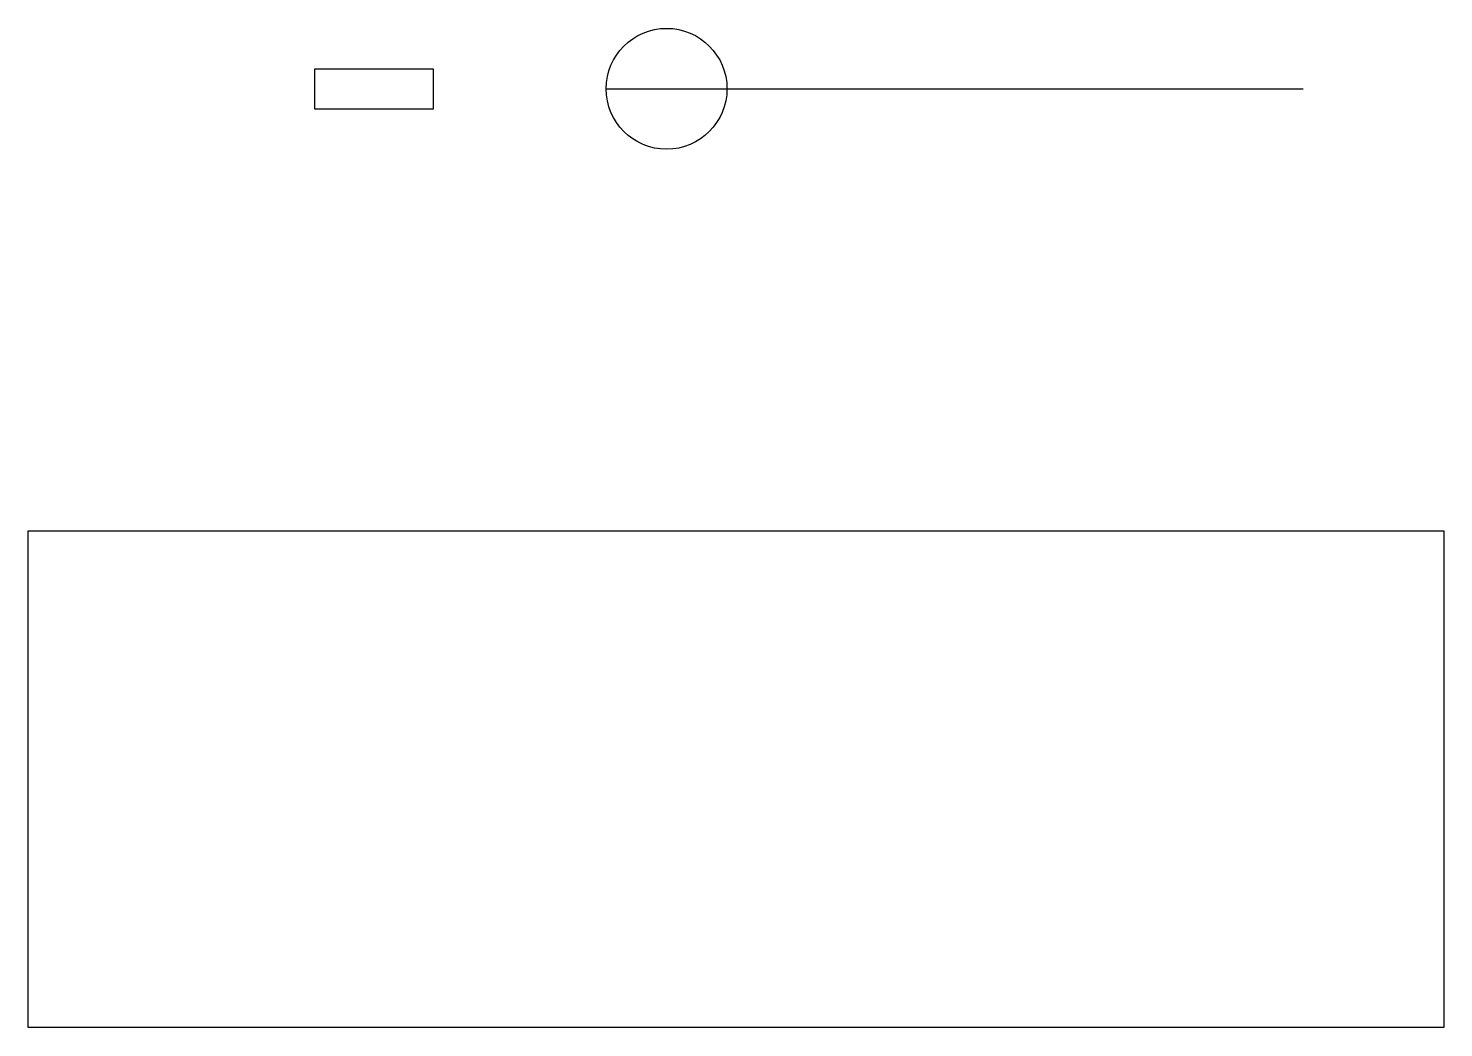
# Model space of a CAD drawing. Header units: centimetres. Extents: x 20 to 2161, y 323 to 1834.
import ezdxf

# ---------------------------------------------------------------- set-up
doc = ezdxf.new("R2010")
doc.units = ezdxf.units.CM
doc.header["$MEASUREMENT"] = 0

msp = doc.modelspace()

# ---------------------------------------------------------------- linework, layer by layer
msp.add_line((893.8, 1742.4), (1948.2, 1742.4))
for points in [[(453.1, 1711.9), (633.1, 1711.9), (633.1, 1771.9), (453.1, 1771.9)], [(20.1, 1073.9), (2160.5, 1073.9), (2160.5, 323), (20.1, 323)]]:
    msp.add_lwpolyline(points, close=True)
msp.add_circle((985.3, 1742.4), 91.4)

doc.saveas('drawing.dxf')
